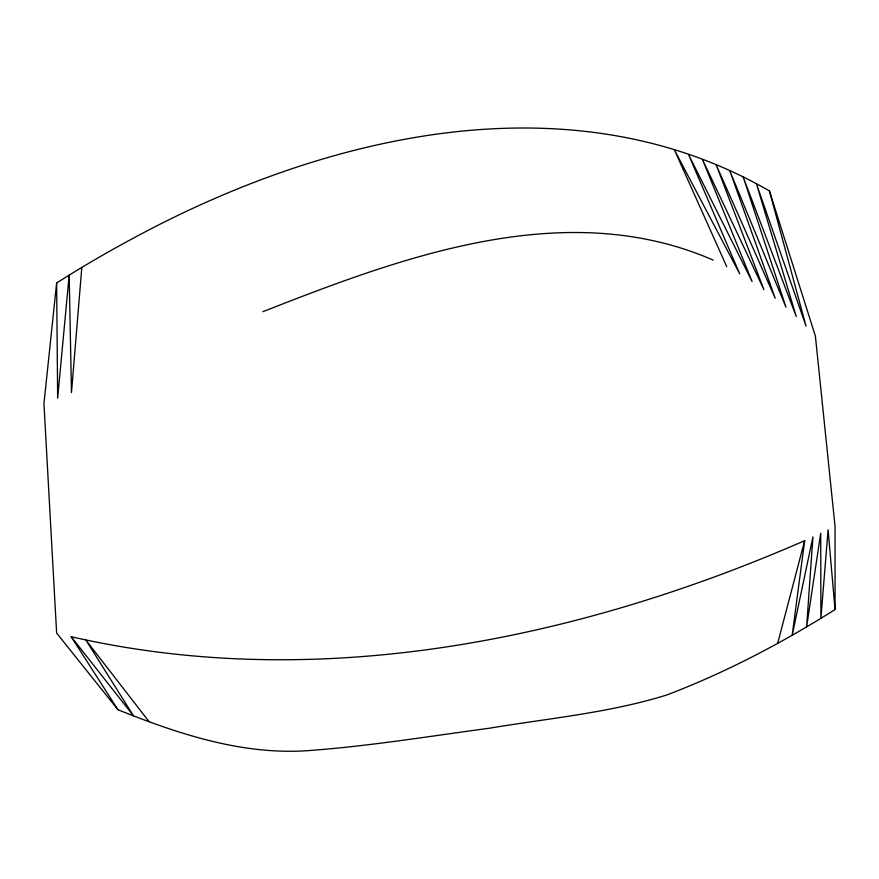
<?xml version="1.0" encoding="UTF-8"?>
<svg xmlns="http://www.w3.org/2000/svg" width="879" height="879" viewBox="0 0 879 879"><rect width="100%" height="100%" fill="white"/><g stroke="black" fill="none" stroke-linecap="round" stroke-linejoin="round"><path stroke-width="1.32" d="M81.824 267.414L71.474 392.627L69.177 275.116L81.824 267.414A1192.99 1192.99 0 0 1 133.333 238.198C324.12 134.894 570.075 75.792 769.422 190.93L815.393 336.108L835.05 526.433L835.05 609.565C781.728 643.076 725.68 672.611 666.743 694.992C608.938 712.99 548.035 718.385 488.504 728.361C427.952 736.47 367.532 746.392 306.562 750.743C241.176 754.918 177.822 733.712 117.962 709.749L56.63 633.067L43.95 403.648L56.63 282.972L69.177 275.116L57.651 398.22L56.63 282.972M117.962 709.749L71.199 636.715C317.352 693.091 576.624 640.231 804.659 540.673L792.177 635.297L812.932 536.904L806.603 626.958L820.722 533.278L820.898 618.376L828.095 529.784L835.05 609.565M777.673 643.373L804.659 540.673M262.898 311.682C403.021 256.613 565.735 195.885 713.21 260.096M71.199 636.715L133.487 715.836L85.889 640.088L149.1 721.692M726.746 266.678L674.446 149.935L739.7 273.819L688.532 154.506L752.083 281.489L702.464 159.517L763.906 289.63L716.231 164.966L775.19 298.212L729.823 170.834L785.958 307.178L743.227 177.129L796.242 316.506L756.434 183.832L806.043 326.153L769.422 190.93"/></g></svg>
